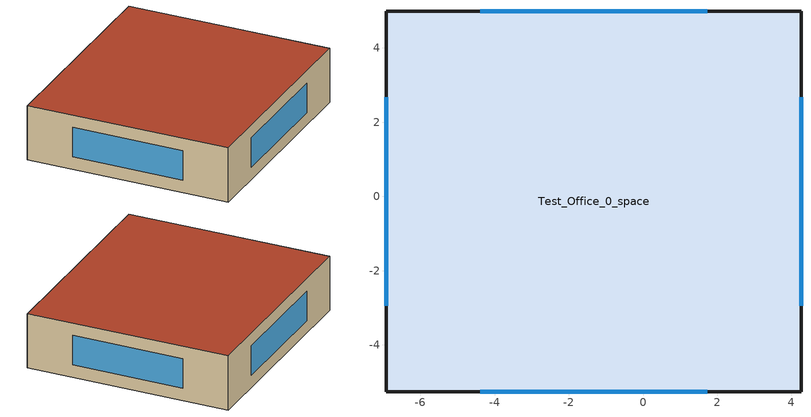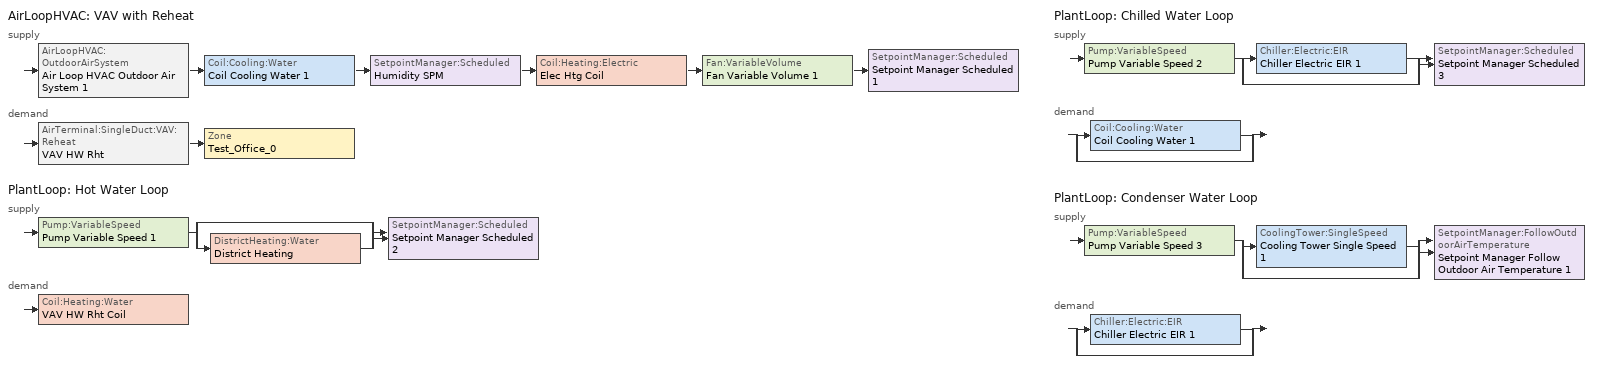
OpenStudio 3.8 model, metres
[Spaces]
Test_Office_0_space
 floor ground: 4.26,-5.26 -6.91,-5.26 -6.91,4.99 4.26,4.99 z0
 wall outside: -6.91,-5.26 4.26,-5.26 4.26,4.99 -6.91,4.99 -6.91,-5.26 z0:2.81
 window: -4.39,-5.26 1.73,-5.26 / 4.26,-2.95 4.26,2.67 / 1.73,4.99 -4.39,4.99 / -6.91,2.67 -6.91,-2.95 z0.64:2.17
 roof outside: -6.91,4.99 -6.91,-5.26 4.26,-5.26 4.26,4.99 z2.81
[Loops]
AirLoopHVAC 'VAV with Reheat'
 supply: AirLoopHVAC:OutdoorAirSystem 'Air Loop HVAC Outdoor Air System 1' > Coil:Cooling:Water 'Coil Cooling Water 1' > SetpointManager:Scheduled 'Humidity SPM' > Coil:Heating:Electric 'Elec Htg Coil' > Fan:VariableVolume 'Fan Variable Volume 1' > SetpointManager:Scheduled 'Setpoint Manager Scheduled 1'
 demand: AirTerminal:SingleDuct:VAV:Reheat 'VAV HW Rht' > Zone 'Test_Office_0'
PlantLoop 'Hot Water Loop'
 supply: Pump:VariableSpeed 'Pump Variable Speed 1' > split
  | bypass
  | DistrictHeating:Water 'District Heating'
  join > SetpointManager:Scheduled 'Setpoint Manager Scheduled 2'
 demand: Coil:Heating:Water 'VAV HW Rht Coil'
PlantLoop 'Chilled Water Loop'
 supply: Pump:VariableSpeed 'Pump Variable Speed 2' > split
  | Chiller:Electric:EIR 'Chiller Electric EIR 1'
  | bypass
  join > SetpointManager:Scheduled 'Setpoint Manager Scheduled 3'
 demand: split
  | Coil:Cooling:Water 'Coil Cooling Water 1'
  | bypass
PlantLoop 'Condenser Water Loop'
 supply: Pump:VariableSpeed 'Pump Variable Speed 3' > split
  | CoolingTower:SingleSpeed 'Cooling Tower Single Speed 1'
  | bypass
  join > SetpointManager:FollowOutdoorAirTemperature 'Setpoint Manager Follow Outdoor Air Temperature 1'
 demand: split
  | Chiller:Electric:EIR 'Chiller Electric EIR 1'
  | bypass
[Building]
Building 1: North Axis {deg}=0
[Site]
Shanghai: Latitude {deg}=31.4; Longitude {deg}=121.45; Time Zone {hr}=8; Elevation {m}=5.5; Terrain=City
[SizingPeriod:DesignDay] Barometric Pressure {Pa}=101289; Sky Clearness=0; Rain Indicator=No; Snow Indicator=No; Day of Month=21; Daylight Saving Time Indicator=No; Dry-Bulb Temperature Range Modifier Type=DefaultMultipliers
Name | Maximum Dry-Bulb Temperature {C} | Daily Dry-Bulb Temperature Range {deltaC} | Wind Speed {m/s} | Wind Direction {deg} | Month | Day Type | Humidity Condition Type | Wetbulb or DewPoint at Maximum Dry-Bulb {C} | Solar Model Indicator | ASHRAE Clear Sky Optical Depth for Beam Irradiance | ASHRAE Clear Sky Optical Depth for Diffuse Irradiance | Enthalpy at Maximum Dry-Bulb {J/kg}
New York Laguardia Arpt Ann Htg 99.6% Condns DB | -10.8 | 0 | 7.5 | 320 | 1 | WinterDesignDay | Wetbulb | -10.8 | ASHRAEClearSky
New York Laguardia Arpt Ann Clg .4% Condns DB=>MWB | 33.5 | 7.7 | 5.6 | 270 | 7 | SummerDesignDay | Wetbulb | 23.5 | ASHRAETau | 0.532 | 1.821
New York Laguardia Arpt Ann Hum_n 99.6% Condns DP=>MCDB | -9.3 | 0 | 7.5 | 320 | 1 | WinterDesignDay | Dewpoint | -20.1 | ASHRAEClearSky
New York Laguardia Arpt Ann Htg Wind 99.6% Condns WS=>MCDB | 0 | 0 | 14.4 | 320 | 1 | WinterDesignDay | Wetbulb | 0 | ASHRAEClearSky
New York Laguardia Arpt Ann Clg .4% Condns WB=>MDB | 30.7 | 7.7 | 5.6 | 270 | 7 | SummerDesignDay | Wetbulb | 25.1 | ASHRAETau | 0.532 | 1.821
New York Laguardia Arpt Ann Clg .4% Condns DP=>MDB | 27.2 | 7.7 | 5.6 | 270 | 7 | SummerDesignDay | Dewpoint | 23.5 | ASHRAETau | 0.532 | 1.821
New York Laguardia Arpt Ann Clg .4% Condns Enth=>MDB | 30.8 | 7.7 | 5.6 | 270 | 7 | SummerDesignDay | Enthalpy |  | ASHRAETau | 0.532 | 1.821 | 76200
[ClimateZones]
Climate Zone Institution Name 2=CEC; Climate Zone Document Name 2=California Climate Zone Descriptions; Climate Zone Document Year 2=1995
[WindowMaterial:Glazing]
Clear 3mm: Optical Data Type=SpectralAverage; Thickness {m}=0.003; Solar Transmittance at Normal Incidence=0.837; Front Side Solar Reflectance at Normal Incidence=0.075; Back Side Solar Reflectance at Normal Incidence=0; Visible Transmittance at Normal Incidence=0.898; Front Side Visible Reflectance at Normal Incidence=0.081; Back Side Visible Reflectance at Normal Incidence=0; Infrared Transmittance at Normal Incidence=0; Front Side Infrared Hemispherical Emissivity=0.84; Back Side Infrared Hemispherical Emissivity=0.84; Conductivity {W/m-K}=0.9; Dirt Correction Factor for Solar and Visible Transmittance=1
[WindowMaterial:Gas]
Air 13mm: Gas Type=Air; Thickness {m}=0.0127
[Construction]
Exterior Window: Clear 3mm, Air 13mm, Clear 3mm
Interior Floor: F16 Acoustic tile, Material Air Gap 1, M11 100mm lightweight concrete
Exterior Wall: M01 100mm brick, M15 200mm heavyweight concrete, I02 50mm insulation board, Material Air Gap 2, G01a 19mm gypsum board
Exterior Roof: M11 100mm lightweight concrete, Material Air Gap 1, F16 Acoustic tile
[Material] Thermal Absorptance=0.9
Name | Roughness | Thickness {m} | Conductivity {W/m-K} | Density {kg/m3} | Specific Heat {J/kg-K} | Solar Absorptance | Visible Absorptance
F16 Acoustic tile | MediumSmooth | 0.0191 | 0.06 | 368 | 590 | 0.3 | 0.3
M11 100mm lightweight concrete | MediumRough | 0.1016 | 0.53 | 1280 | 840 | 0.5 | 0.5
M01 100mm brick | MediumRough | 0.1016 | 0.89 | 1920 | 790 | 0.7 | 0.7
M15 200mm heavyweight concrete | MediumRough | 0.2032 | 1.95 | 2240 | 900 | 0.7 | 0.7
I02 50mm insulation board | MediumRough | 0.0508 | 0.03 | 43 | 1210 | 0.7 | 0.7
G01a 19mm gypsum board | MediumSmooth | 0.019 | 0.16 | 800 | 1090 | 0.4 | 0.4
[Material:AirGap]
Name | Thermal Resistance {m2-K/W}
Material Air Gap 1 | 0.18
Material Air Gap 2 | 0.15
[DefaultConstructionSet]
Default Construction Set 1: Default Exterior Surface Constructions=Default Surface Constructions 1; Default Interior Surface Constructions=Default Surface Constructions 2; Default Ground Contact Surface Constructions=Default Surface Constructions 3; Default Exterior SubSurface Constructions=Default Sub Surface Constructions 1; Default Interior SubSurface Constructions=Default Sub Surface Constructions 2
[DefaultSurfaceConstructions]
Default Surface Constructions 1: Wall Construction=Exterior Wall; Roof Ceiling Construction=Exterior Roof
Default Surface Constructions 2: 
Default Surface Constructions 3: Floor Construction=Interior Floor
[DefaultSubSurfaceConstructions]
Name | Fixed Window Construction
Default Sub Surface Constructions 1 | Exterior Window
Default Sub Surface Constructions 2
[BuildingStory]
Building Story 1: Nominal Z Coordinate {m}=0
[Space]
Test_Office_0_space: Space Type=Office:OpenOffice:Test_Office_0; Default Construction Set=Default Construction Set 1; Building Story=Building Story 1; Thermal Zone=Test_Office_0
[SpaceType]
Office:OpenOffice:Test_Office_0: Default Schedule Set=Test_Office_0_DefaultScheduleSet; Design Specification Outdoor Air Object=Test_Office_0_DSOA
[DefaultScheduleSet]
Test_Office_0_DefaultScheduleSet: Hours of Operation Schedule=Medium Office Bldg Occ; People Activity Level Schedule=Medium Office Activity; Lighting Schedule=Office Bldg Light; Electric Equipment Schedule=Medium Office Bldg Equip; Infiltration Schedule=Medium Office Infil Quarter On
[SpaceInfiltration:DesignFlowRate]
Space Infiltration Design Flow Rate 1: Space or SpaceType=Office:OpenOffice:Test_Office_0; Schedule=Medium Office Infil Quarter On; Design Flow Rate Calculation Method=Flow/Area; Flow per Space Floor Area {m3/s-m2}=0.000226568
[People:Definition]
Test_Office_0_PeopleDefinition: Number of People Calculation Method=People/Area; People per Space Floor Area {person/m2}=0.0565108; Fraction Radiant=0.3
[People]
Office:OpenOffice:Test_Office_0_PeopleObject: People Definition=Test_Office_0_PeopleDefinition; Space or SpaceType=Office:OpenOffice:Test_Office_0; Number of People Schedule=Medium Office Bldg Occ; Activity Level Schedule=Medium Office Activity; Multiplier=1
[Lights:Definition]
Test_Office_0_LightsDefinition: Design Level Calculation Method=Watts/Area; Watts per Space Floor Area {W/m2}=11.8404
[Lights]
Office:OpenOffice:Test_Office_0_LightsObject: Lights Definition=Test_Office_0_LightsDefinition; Space or SpaceType=Office:OpenOffice:Test_Office_0; Schedule=Office Bldg Light; Fraction Replaceable=1
[ElectricEquipment:Definition]
Test_Office_0_ElectricEquipmentDefinition: Design Level Calculation Method=Watts/Area; Watts per Space Floor Area {W/m2}=7.64241
[ElectricEquipment]
Test_Office_0_ElectricEquipmentObject: Electric Equipment Definition=Test_Office_0_ElectricEquipmentDefinition; Space or SpaceType=Office:OpenOffice:Test_Office_0; Schedule=Medium Office Bldg Equip
[DesignSpecification:OutdoorAir]
Test_Office_0_DSOA: Outdoor Air Method=Sum; Outdoor Air Flow per Person {m3/s-person}=0.0023595; Outdoor Air Flow per Floor Area {m3/s-m2}=0.000304801
[ThermalZone]
Test_Office_0: Thermostat=dualSetPtThermostatTest_Office_0; Use Ideal Air Loads=No
[Sizing:Zone]
Test_Office_0: Zone Cooling Design Supply Air Temperature Input Method=SupplyAirTemperature; Zone Cooling Design Supply Air Temperature {C}=14; Zone Cooling Design Supply Air Temperature Difference {deltaC}=11.11; Zone Heating Design Supply Air Temperature Input Method=SupplyAirTemperature; Zone Heating Design Supply Air Temperature {C}=40; Zone Heating Design Supply Air Temperature Difference {deltaC}=11.11; Zone Cooling Design Supply Air Humidity Ratio {kg-H2O/kg-air}=0.0085; Zone Heating Design Supply Air Humidity Ratio {kg-H2O/kg-air}=0.008; Cooling Design Air Flow Method=DesignDay; Heating Design Air Flow Method=DesignDay; Account for Dedicated Outdoor Air System=No; Dedicated Outdoor Air System Control Strategy=NeutralSupplyAir; Dedicated Outdoor Air Low Setpoint Temperature for Design {C}=autosize; Dedicated Outdoor Air High Setpoint Temperature for Design {C}=autosize; Zone Load Sizing Method=Sensible Load Only No Latent Load; Zone Latent Cooling Design Supply Air Humidity Ratio Input Method=HumidityRatioDifference; Zone Cooling Design Supply Air Humidity Ratio Difference {kgWater/kgDryAir}=0.005; Zone Latent Heating Design Supply Air Humidity Ratio Input Method=HumidityRatioDifference; Zone Humidification Design Supply Air Humidity Ratio Difference {kgWater/kgDryAir}=0.005
[Zone equipment]
Test_Office_0: VAV HW Rht
[ThermostatSetpoint:DualSetpoint]
dualSetPtThermostatTest_Office_0: Heating Setpoint Temperature Schedule=Medium Office HtgSetp; Cooling Setpoint Temperature Schedule=Medium Office ClgSetp
[AirLoopHVAC]
VAV with Reheat: Availability Schedule=Always On Discrete; Design Supply Air Flow Rate {m3/s}=AutoSize; Design Return Air Flow Fraction of Supply Air Flow=1
[Sizing:System]
VAV with Reheat: Type of Load to Size On=Sensible; Design Outdoor Air Flow Rate {m3/s}=Autosize; Central Heating Maximum System Air Flow Ratio=0.3; Preheat Design Temperature {C}=7; Preheat Design Humidity Ratio {kg-H2O/kg-Air}=0.008; Precool Design Temperature {C}=12.8; Precool Design Humidity Ratio {kg-H2O/kg-Air}=0.008; Central Cooling Design Supply Air Temperature {C}=12.8; Central Heating Design Supply Air Temperature {C}=12.8; Sizing Option=NonCoincident; 100% Outdoor Air in Cooling=No; 100% Outdoor Air in Heating=No; Central Cooling Design Supply Air Humidity Ratio {kg-H2O/kg-Air}=0.0085; Central Heating Design Supply Air Humidity Ratio {kg-H2O/kg-Air}=0.008; Cooling Design Air Flow Method=DesignDay; Cooling Design Air Flow Rate {m3/s}=0; Heating Design Air Flow Method=DesignDay; Heating Design Air Flow Rate {m3/s}=0; System Outdoor Air Method=ZoneSum; Zone Maximum Outdoor Air Fraction=1; Cooling Supply Air Flow Rate Per Floor Area {m3/s-m2}=0.00996765; Cooling Fraction of Autosized Cooling Supply Air Flow Rate=1; Cooling Supply Air Flow Rate Per Unit Cooling Capacity {m3/s-W}=3.94755e-05; Heating Supply Air Flow Rate Per Floor Area {m3/s-m2}=0.00996765; Heating Fraction of Autosized Heating Supply Air Flow Rate=1; Heating Fraction of Autosized Cooling Supply Air Flow Rate=1; Heating Supply Air Flow Rate Per Unit Heating Capacity {m3/s-W}=3.15882e-05; Cooling Design Capacity Method=CoolingDesignCapacity; Cooling Design Capacity {W}=autosize; Cooling Design Capacity Per Floor Area {W/m2}=234.7; Fraction of Autosized Cooling Design Capacity=1; Heating Design Capacity Method=HeatingDesignCapacity; Heating Design Capacity {W}=autosize; Heating Design Capacity Per Floor Area {W/m2}=157; Fraction of Autosized Heating Design Capacity=1; Central Cooling Capacity Control Method=OnOff
[Fan:VariableVolume]
Fan Variable Volume 1: Availability Schedule=Always On Discrete; Fan Total Efficiency=0.6045; Pressure Rise {Pa}=500; Maximum Flow Rate {m3/s}=Autosize; Fan Power Minimum Flow Rate Input Method=FixedFlowRate; Fan Power Minimum Flow Fraction=0; Fan Power Minimum Air Flow Rate {m3/s}=0; Motor Efficiency=0.93; Motor In Airstream Fraction=1; Fan Power Coefficient 1=0.0407599; Fan Power Coefficient 2=0.088045; Fan Power Coefficient 3=-0.0729261; Fan Power Coefficient 4=0.94374; Fan Power Coefficient 5=0
[Coil:Cooling:Water]
Coil Cooling Water 1: Availability Schedule=Always On Discrete
[SetpointManager:Scheduled]
Name | Control Variable | Schedule
Setpoint Manager Scheduled 1 | Temperature | Deck_Temperature
Setpoint Manager Scheduled 2 | Temperature | Hot_Water_Temperature
Setpoint Manager Scheduled 3 | Temperature | Chilled_Water_Temperature
Humidity SPM | MaximumHumidityRatio | DOAS Humidity
[Controller:OutdoorAir]
Controller Outdoor Air 1: Minimum Outdoor Air Flow Rate {m3/s}=0; Maximum Outdoor Air Flow Rate {m3/s}=Autosize; Economizer Control Type=DifferentialDryBulb; Economizer Control Action Type=ModulateFlow; Economizer Maximum Limit Dry-Bulb Temperature {C}=28; Economizer Maximum Limit Enthalpy {J/kg}=64000; Economizer Minimum Limit Dry-Bulb Temperature {C}=-100; Lockout Type=NoLockout; Minimum Limit Type=FixedMinimum; Controller Mechanical Ventilation=Controller Mechanical Ventilation 1; High Humidity Control=No; Heat Recovery Bypass Control Type=BypassWhenWithinEconomizerLimits; Economizer Operation Staging=InterlockedWithMechanicalCooling
[Controller:MechanicalVentilation]
Controller Mechanical Ventilation 1: Availability Schedule=Always On Discrete; System Outdoor Air Method=ZoneSum
[AirLoopHVAC:OutdoorAirSystem]
Air Loop HVAC Outdoor Air System 1: Controller=Controller Outdoor Air 1
[PlantLoop] Glycol Concentration=0; Plant Loop Volume {m3}=Autocalculate; Load Distribution Scheme=Optimal
Name | Fluid Type
Hot Water Loop | Water
Chilled Water Loop; Condenser Water Loop
[Sizing:Plant] Sizing Option=NonCoincident; Zone Timesteps in Averaging Window=1; Coincident Sizing Factor Mode=None
Name | Loop Type | Design Loop Exit Temperature {C} | Loop Design Temperature Difference {deltaC}
Hot Water Loop | Heating | 60 | 16.6667
Chilled Water Loop | Cooling | 7.22 | 6.67
Condenser Water Loop | Condenser | 29.4 | 5.6
[Pump:VariableSpeed] Pump Control Type=Intermittent; Skin Loss Radiative Fraction=0.5; Design Power Sizing Method=PowerPerFlowPerPressure; Design Electric Power per Unit Flow Rate {W/(m3/s)}=348701.1; Design Shaft Power per Unit Flow Rate per Unit Head {W-s/m3-Pa}=1.28205; Design Minimum Flow Rate Fraction=0
Pump Variable Speed 1; Pump Variable Speed 2; Pump Variable Speed 3
[Chiller:Electric:EIR]
Chiller Electric EIR 1: Reference Capacity {W}=Autosize; Reference COP {W/W}=5.5; Reference Chilled Water Flow Rate {m3/s}=Autosize; Cooling Capacity Function of Temperature Curve=Curve Biquadratic 1; Electric Input to Cooling Output Ratio Function of Temperature Curve=Curve Biquadratic 2; Electric Input to Cooling Output Ratio Function of Part Load Ratio Curve=Curve Quadratic 1; Condenser Type=WaterCooled; Chiller Flow Mode=LeavingSetpointModulated; Design Heat Recovery Water Flow Rate {m3/s}=0; Sizing Factor=1; Basin Heater Capacity {W/K}=0; Basin Heater Setpoint Temperature {C}=10; Condenser Heat Recovery Relative Capacity Fraction=1
[Controller:WaterCoil]
Controller Water Coil 2: Water Coil=Coil Cooling Water 1; Control Variable=HumidityRatio; Action=Reverse; Minimum Actuated Flow {m3/s}=0
[CoolingTower:SingleSpeed]
Cooling Tower Single Speed 1: Design Water Flow Rate {m3/s}=autosize; Design Air Flow Rate {m3/s}=autosize; Fan Power at Design Air Flow Rate {W}=autosize; U-Factor Times Area Value at Design Air Flow Rate {W/K}=autosize; Air Flow Rate in Free Convection Regime {m3/s}=autosize; U-Factor Times Area Value at Free Convection Air Flow Rate {W/K}=autosize; Performance Input Method=UFactorTimesAreaAndDesignWaterFlowRate; Free Convection Capacity {W}=0; Basin Heater Capacity {W/K}=0; Evaporation Loss Mode=LossFactor; Evaporation Loss Factor {percent/K}=0.2; Drift Loss Percent {percent}=0.008; Blowdown Calculation Mode=ConcentrationRatio; Blowdown Concentration Ratio=3; Capacity Control=FanCycling; Number of Cells=1; Cell Control=MinimalCell; Cell Minimum  Water Flow Rate Fraction=0.33; Cell Maximum Water Flow Rate Fraction=2.5; Sizing Factor=1; Free Convection Air Flow Rate Sizing Factor=0.1; Free Convection U-Factor Times Area Value Sizing Factor=0.1; Heat Rejection Capacity and Nominal Capacity Sizing Ratio=1.25; Free Convection Nominal Capacity Sizing Factor=0.1; Design Inlet Air Dry-Bulb Temperature {C}=35; Design Inlet Air Wet-Bulb Temperature {C}=25.6; Design Approach Temperature {deltaC}=autosize; Design Range Temperature {deltaC}=autosize
[SetpointManager:FollowOutdoorAirTemperature]
Setpoint Manager Follow Outdoor Air Temperature 1: Control Variable=Temperature; Reference Temperature Type=OutdoorAirWetBulb; Offset Temperature Difference {deltaC}=1.5; Maximum Setpoint Temperature {C}=80; Minimum Setpoint Temperature {C}=6
[AvailabilityManager:NightCycle]
Availability Manager Night Cycle 1: Applicability Schedule=Always On Discrete; Control Type=CycleOnAny; Thermostat Tolerance {deltaC}=1; Cycling Run Time {s}=3600
[AirTerminal:SingleDuct:VAV:Reheat]
VAV HW Rht: Availability Schedule=Always On Discrete hvac_library; Maximum Air Flow Rate {m3/s}=Autosize; Zone Minimum Air Flow Input Method=Constant; Constant Minimum Air Flow Fraction=0.3; Fixed Minimum Air Flow Rate {m3/s}=0; Reheat Coil=VAV HW Rht Coil; Maximum Hot Water or Steam Flow Rate {m3/s}=Autosize; Minimum Hot Water or Steam Flow Rate {m3/s}=0; Convergence Tolerance=0.001; Damper Heating Action=Normal; Maximum Flow per Zone Floor Area During Reheat {m3/s-m2}=AutoSize; Maximum Flow Fraction During Reheat=AutoSize; Maximum Reheat Air Temperature {C}=35; Control For Outdoor Air=No
[Coil:Heating:Water]
VAV HW Rht Coil: Availability Schedule=Always On Discrete hvac_library
[DistrictHeating:Water]
District Heating: Nominal Capacity {W}=1000000; Capacity Fraction Schedule=Always On Continuous
[Coil:Heating:Electric]
Elec Htg Coil: Availability Schedule=Always On Discrete hvac_library
[Schedule:Year]
Medium Office Infil Quarter On: 1, 3, Schedule:Week:Daily {10ec3e5a-5294-46cc-8ada-f12e209007b8}, 12, 31, Schedule:Week:Daily {20898e88-71dc-48a1-8bf4-30a1d78b98f6}
Office Bldg Light: 1, 3, Schedule:Week:Daily {77782ce5-1a70-49a7-b72d-db0988271982}, 12, 31, Schedule:Week:Daily {1558189b-593c-4115-b061-465417357844}
Medium Office Bldg Equip: 1, 3, Schedule:Week:Daily {6e8d415d-8fa0-48d6-ac4d-d47d8b98405b}, 12, 31, Schedule:Week:Daily {2f904850-a863-4ee8-bc0d-29bfee0f8749}
Medium Office Bldg Occ: 1, 3, Schedule:Week:Daily {cc8d6e51-368d-451a-9b6a-4139d773ba0e}, 12, 31, Schedule:Week:Daily {ff233f80-dcaf-4b18-966b-1bf7394c094d}
Medium Office Activity: 12, 31, Schedule:Week:Daily {28c29561-b365-4a14-8672-9021b01eb02f}
Medium Office HtgSetp: 1, 3, Schedule:Week:Daily {ecb93216-4e3a-48b3-b436-2bda810a97af}, 12, 31, Schedule:Week:Daily {7658c4fb-bb29-427e-bf3f-5def4335bcf1}
Medium Office ClgSetp: 1, 3, Schedule:Week:Daily {8e0b014c-04b7-4e6c-a258-14b421fd36f8}, 12, 31, Schedule:Week:Daily {edd3bcc3-8268-4813-9843-1db4b5a04d2a}
[Schedule:Week]
Schedule:Week:Daily {10ec3e5a-5294-46cc-8ada-f12e209007b8}: Medium Office Infil Quarter On Default Schedule, Medium Office Infil Quarter On Default Schedule, Medium Office Infil Quarter On Default Schedule, Medium Office Infil Quarter On Default Schedule, Medium Office Infil Quarter On Default Schedule, Medium Office Infil Quarter On Default Schedule, Medium Office Infil Quarter On Rule 2 Day Schedule, Medium Office Infil Quarter On Default Schedule, Medium Office Infil Quarter On Summer Design Day, Medium Office Infil Quarter On Winter Design Day, Medium Office Infil Quarter On Default Schedule, Medium Office Infil Quarter On Default Schedule
Schedule:Week:Daily {20898e88-71dc-48a1-8bf4-30a1d78b98f6}: Medium Office Infil Quarter On Rule 1 Day Schedule, Medium Office Infil Quarter On Default Schedule, Medium Office Infil Quarter On Default Schedule, Medium Office Infil Quarter On Default Schedule, Medium Office Infil Quarter On Default Schedule, Medium Office Infil Quarter On Default Schedule, Medium Office Infil Quarter On Rule 2 Day Schedule, Medium Office Infil Quarter On Default Schedule, Medium Office Infil Quarter On Summer Design Day, Medium Office Infil Quarter On Winter Design Day, Medium Office Infil Quarter On Default Schedule, Medium Office Infil Quarter On Default Schedule
Schedule:Week:Daily {77782ce5-1a70-49a7-b72d-db0988271982}: Office Bldg Light Default Schedule, Office Bldg Light Default Schedule, Office Bldg Light Default Schedule, Office Bldg Light Default Schedule, Office Bldg Light Default Schedule, Office Bldg Light Default Schedule, Office Bldg Light Rule 2 Day Schedule, Office Bldg Light Default Schedule, Office Bldg Light Summer Design Day, Office Bldg Light Winter Design Day, Office Bldg Light Default Schedule, Office Bldg Light Default Schedule
Schedule:Week:Daily {1558189b-593c-4115-b061-465417357844}: Office Bldg Light Rule 1 Day Schedule, Office Bldg Light Default Schedule, Office Bldg Light Default Schedule, Office Bldg Light Default Schedule, Office Bldg Light Default Schedule, Office Bldg Light Default Schedule, Office Bldg Light Rule 2 Day Schedule, Office Bldg Light Default Schedule, Office Bldg Light Summer Design Day, Office Bldg Light Winter Design Day, Office Bldg Light Default Schedule, Office Bldg Light Default Schedule
Schedule:Week:Daily {6e8d415d-8fa0-48d6-ac4d-d47d8b98405b}: Medium Office Bldg Equip Default Schedule, Medium Office Bldg Equip Default Schedule, Medium Office Bldg Equip Default Schedule, Medium Office Bldg Equip Default Schedule, Medium Office Bldg Equip Default Schedule, Medium Office Bldg Equip Default Schedule, Medium Office Bldg Equip Rule 2 Day Schedule, Medium Office Bldg Equip Default Schedule, Medium Office Bldg Equip Summer Design Day, Medium Office Bldg Equip Winter Design Day, Medium Office Bldg Equip Default Schedule, Medium Office Bldg Equip Default Schedule
Schedule:Week:Daily {2f904850-a863-4ee8-bc0d-29bfee0f8749}: Medium Office Bldg Equip Rule 1 Day Schedule, Medium Office Bldg Equip Default Schedule, Medium Office Bldg Equip Default Schedule, Medium Office Bldg Equip Default Schedule, Medium Office Bldg Equip Default Schedule, Medium Office Bldg Equip Default Schedule, Medium Office Bldg Equip Rule 2 Day Schedule, Medium Office Bldg Equip Default Schedule, Medium Office Bldg Equip Summer Design Day, Medium Office Bldg Equip Winter Design Day, Medium Office Bldg Equip Default Schedule, Medium Office Bldg Equip Default Schedule
Schedule:Week:Daily {cc8d6e51-368d-451a-9b6a-4139d773ba0e}: Medium Office Bldg Occ Default Schedule, Medium Office Bldg Occ Default Schedule, Medium Office Bldg Occ Default Schedule, Medium Office Bldg Occ Default Schedule, Medium Office Bldg Occ Default Schedule, Medium Office Bldg Occ Default Schedule, Medium Office Bldg Occ Rule 2 Day Schedule, Medium Office Bldg Occ Default Schedule, Medium Office Bldg Occ Summer Design Day, Medium Office Bldg Occ Winter Design Day, Medium Office Bldg Occ Default Schedule, Medium Office Bldg Occ Default Schedule
Schedule:Week:Daily {ff233f80-dcaf-4b18-966b-1bf7394c094d}: Medium Office Bldg Occ Rule 1 Day Schedule, Medium Office Bldg Occ Default Schedule, Medium Office Bldg Occ Default Schedule, Medium Office Bldg Occ Default Schedule, Medium Office Bldg Occ Default Schedule, Medium Office Bldg Occ Default Schedule, Medium Office Bldg Occ Rule 2 Day Schedule, Medium Office Bldg Occ Default Schedule, Medium Office Bldg Occ Summer Design Day, Medium Office Bldg Occ Winter Design Day, Medium Office Bldg Occ Default Schedule, Medium Office Bldg Occ Default Schedule
Schedule:Week:Daily {28c29561-b365-4a14-8672-9021b01eb02f}: Medium Office Activity Default Schedule, Medium Office Activity Default Schedule, Medium Office Activity Default Schedule, Medium Office Activity Default Schedule, Medium Office Activity Default Schedule, Medium Office Activity Default Schedule, Medium Office Activity Default Schedule, Medium Office Activity Default Schedule, Medium Office Activity Summer Design Day, Medium Office Activity Winter Design Day, Medium Office Activity Default Schedule, Medium Office Activity Default Schedule
Schedule:Week:Daily {ecb93216-4e3a-48b3-b436-2bda810a97af}: Medium Office HtgSetp Default Schedule, Medium Office HtgSetp Default Schedule, Medium Office HtgSetp Default Schedule, Medium Office HtgSetp Default Schedule, Medium Office HtgSetp Default Schedule, Medium Office HtgSetp Default Schedule, Medium Office HtgSetp Rule 2 Day Schedule, Medium Office HtgSetp Default Schedule, Medium Office HtgSetp Summer Design Day, Medium Office HtgSetp Winter Design Day, Medium Office HtgSetp Default Schedule, Medium Office HtgSetp Default Schedule
Schedule:Week:Daily {7658c4fb-bb29-427e-bf3f-5def4335bcf1}: Medium Office HtgSetp Rule 1 Day Schedule, Medium Office HtgSetp Default Schedule, Medium Office HtgSetp Default Schedule, Medium Office HtgSetp Default Schedule, Medium Office HtgSetp Default Schedule, Medium Office HtgSetp Default Schedule, Medium Office HtgSetp Rule 2 Day Schedule, Medium Office HtgSetp Default Schedule, Medium Office HtgSetp Summer Design Day, Medium Office HtgSetp Winter Design Day, Medium Office HtgSetp Default Schedule, Medium Office HtgSetp Default Schedule
Schedule:Week:Daily {8e0b014c-04b7-4e6c-a258-14b421fd36f8}: Medium Office ClgSetp Default Schedule, Medium Office ClgSetp Default Schedule, Medium Office ClgSetp Default Schedule, Medium Office ClgSetp Default Schedule, Medium Office ClgSetp Default Schedule, Medium Office ClgSetp Default Schedule, Medium Office ClgSetp Rule 2 Day Schedule, Medium Office ClgSetp Default Schedule, Medium Office ClgSetp Summer Design Day, Medium Office ClgSetp Winter Design Day, Medium Office ClgSetp Default Schedule, Medium Office ClgSetp Default Schedule
Schedule:Week:Daily {edd3bcc3-8268-4813-9843-1db4b5a04d2a}: Medium Office ClgSetp Rule 1 Day Schedule, Medium Office ClgSetp Default Schedule, Medium Office ClgSetp Default Schedule, Medium Office ClgSetp Default Schedule, Medium Office ClgSetp Default Schedule, Medium Office ClgSetp Default Schedule, Medium Office ClgSetp Rule 2 Day Schedule, Medium Office ClgSetp Default Schedule, Medium Office ClgSetp Summer Design Day, Medium Office ClgSetp Winter Design Day, Medium Office ClgSetp Default Schedule, Medium Office ClgSetp Default Schedule
[Schedule:Day]
Medium Office Infil Quarter On Default Schedule; Medium Office Infil Quarter On Summer Design Day: No, 6, 0, 1, 22, 0, 0.25, 24, 0, 1
Medium Office Infil Quarter On Rule 2 Day Schedule; Medium Office Infil Quarter On Winter Design Day: No, 6, 0, 1, 18, 0, 0.25, 24, 0, 1
Medium Office Infil Quarter On Rule 1 Day Schedule; Office Bldg Light Summer Design Day; Medium Office Bldg Equip Summer Design Day: No, 24, 0, 1
Office Bldg Light Default Schedule: No, 5, 0, 0.05, 7, 0, 0.1, 8, 0, 0.3, 17, 0, 0.9, 18, 0, 0.7, 20, 0, 0.5, 22, 0, 0.3, 23, 0, 0.1, 24, 0, 0.05
Office Bldg Light Rule 2 Day Schedule: No, 6, 0, 0.05, 8, 0, 0.1, 14, 0, 0.5, 17, 0, 0.15, 24, 0, 0.05
Office Bldg Light Winter Design Day; Medium Office Bldg Equip Winter Design Day; Medium Office Bldg Occ Winter Design Day; Medium Office Bldg Occ Rule 1 Day Schedule: No, 24, 0, 0
Office Bldg Light Rule 1 Day Schedule: No, 24, 0, 0.05
Medium Office Bldg Equip Default Schedule: No, 8, 0, 0.4, 12, 0, 0.9, 13, 0, 0.8, 17, 0, 0.9, 18, 0, 0.8, 20, 0, 0.6, 22, 0, 0.5, 24, 0, 0.4
Medium Office Bldg Equip Rule 2 Day Schedule: No, 6, 0, 0.3, 8, 0, 0.4, 14, 0, 0.5, 17, 0, 0.35, 24, 0, 0.3
Medium Office Bldg Equip Rule 1 Day Schedule: No, 24, 0, 0.3
Medium Office Bldg Occ Default Schedule: No, 6, 0, 0, 7, 0, 0.1, 8, 0, 0.2, 12, 0, 0.95, 13, 0, 0.5, 17, 0, 0.95, 18, 0, 0.7, 20, 0, 0.4, 22, 0, 0.1, 24, 0, 0.05
Medium Office Bldg Occ Rule 2 Day Schedule: No, 6, 0, 0, 8, 0, 0.1, 14, 0, 0.5, 17, 0, 0.1, 24, 0, 0
Medium Office Bldg Occ Summer Design Day: No, 6, 0, 0, 22, 0, 1, 24, 0, 0.05
Medium Office Activity Default Schedule; Medium Office Activity Summer Design Day; Medium Office Activity Winter Design Day: No, 24, 0, 120
Medium Office HtgSetp Default Schedule: No, 6, 0, 15.6, 22, 0, 21, 24, 0, 15.6
Medium Office HtgSetp Rule 2 Day Schedule: No, 6, 0, 15.6, 18, 0, 21, 24, 0, 15.6
Medium Office HtgSetp Summer Design Day; Medium Office HtgSetp Rule 1 Day Schedule: No, 24, 0, 15.6
Medium Office HtgSetp Winter Design Day: No, 24, 0, 21
Medium Office ClgSetp Default Schedule; Medium Office ClgSetp Summer Design Day: No, 6, 0, 26.7, 22, 0, 24, 24, 0, 26.7
Medium Office ClgSetp Rule 2 Day Schedule: No, 6, 0, 26.7, 18, 0, 24, 24, 0, 26.7
Medium Office ClgSetp Winter Design Day; Medium Office ClgSetp Rule 1 Day Schedule: No, 24, 0, 26.7
Deck_Temperature_Default; Deck_Temperature_Summer_Design_Day; Deck_Temperature_Winter_Design_Day: No, 24, 0, 12.8
Hot_Water_Temperature_Default; Hot_Water_Temperature_Summer_Design_Day; Hot_Water_Temperature_Winter_Design_Day: No, 24, 0, 67
Chilled_Water_Temperature_Default; Chilled_Water_Temperature_Summer_Design_Day; Chilled_Water_Temperature_Winter_Design_Day: No, 24, 0, 6.7
Schedule Day 1: 24, 0, 0.008
[Schedule:Constant] Value=1
Always On Discrete; Always On Discrete hvac_library; Always On Continuous
[Schedule:Ruleset]
Name | Default Day Schedule | Summer Design Day Schedule | Winter Design Day Schedule
Deck_Temperature | Deck_Temperature_Default | Deck_Temperature_Summer_Design_Day | Deck_Temperature_Winter_Design_Day
Hot_Water_Temperature | Hot_Water_Temperature_Default | Hot_Water_Temperature_Summer_Design_Day | Hot_Water_Temperature_Winter_Design_Day
Chilled_Water_Temperature | Chilled_Water_Temperature_Default | Chilled_Water_Temperature_Summer_Design_Day | Chilled_Water_Temperature_Winter_Design_Day
DOAS Humidity | Schedule Day 1
[Curve:Biquadratic] Minimum Value of x=5; Maximum Value of x=10; Minimum Value of y=24; Maximum Value of y=35
Name | Coefficient1 Constant | Coefficient2 x | Coefficient3 x**2 | Coefficient4 y | Coefficient5 y**2 | Coefficient6 x*y
Curve Biquadratic 1 | 0.258 | 0.0389 | -0.000217 | 0.0469 | -0.000943 | -0.000343
Curve Biquadratic 2 | 0.934 | -0.0582 | 0.0045 | 0.00243 | 0.000486 | -0.00122
[Curve:Quadratic]
Curve Quadratic 1: Coefficient1 Constant=0.222903; Coefficient2 x=0.313387; Coefficient3 x**2=0.46371; Minimum Value of x=0; Maximum Value of x=1
